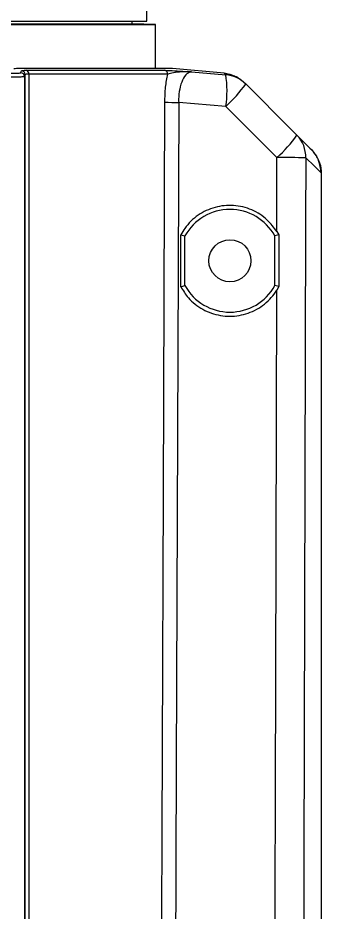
# Model space of a CAD drawing. Extents: x 17.1 to 113.1, y 3.8 to 84.5.
# Drawn here: x 56.287 to 57.467, y 16.806 to 20.289 of the extents above; entities that cross this region are included whole.
import ezdxf

# ---------------------------------------------------------------- set-up
doc = ezdxf.new("R2010")
doc.units = 0
doc.header["$MEASUREMENT"] = 0
doc.layers.add('OBJECT', color=7, linetype='CONTINUOUS')

msp = doc.modelspace()

# ---------------------------------------------------------------- linework, layer by layer
at = {"layer": 'OBJECT'}
for p, q in [((56.7882, 20.2759), (56.7882, 20.3424)), ((51.7562, 20.2759), (56.7882, 20.2759)), ((56.7322, 20.2661), (56.7322, 20.2759)), ((54.2922, 20.2661), (56.7322, 20.2661)), ((54.2922, 20.2629), (56.8222, 20.2629)), ((56.8222, 20.2629), (56.7322, 20.2661)), ((56.8222, 20.0914), (56.8222, 20.2629)), ((56.8871, 20.0914), (56.2874, 20.0914)), ((56.8885, 20.0913), (56.2884, 20.0913)), ((56.3147, 20.0683), (56.3124, 20.0606)), ((56.3147, 16.1509), (56.3147, 20.0683)), ((56.3191, 20.0848), (56.8569, 20.0848)), ((56.3295, 20.0698), (56.3295, 16.1509)), ((56.8701, 20.0698), (56.3295, 20.0698)), ((57.0899, 20.0737), (56.8885, 20.0913)), ((56.963, 20.0786), (57.0959, 20.0675)), ((57.1319, 20.0625), (57.0899, 20.0737)), ((56.3124, 20.0606), (56.3124, 16.0018)), ((57.1674, 20.0376), (57.1736, 20.0314)), ((57.0961, 19.9444), (56.9127, 19.9597)), ((57.2948, 19.4567), (57.2954, 19.7451)), ((57.4672, 19.686), (57.4672, 15.0022)), ((56.9208, 19.2418), (56.9209, 19.4437)), ((56.9209, 19.4437), (56.9372, 19.4396)), ((56.9372, 19.2459), (56.9372, 19.4396)), ((57.3024, 19.4434), (57.2872, 19.4396)), ((57.2872, 19.2459), (57.2872, 19.4396)), ((57.2948, 19.4567), (57.3024, 19.4434)), ((57.3024, 19.4434), (57.3025, 19.2421)), ((56.9208, 19.2418), (56.9372, 19.2459)), ((57.3025, 19.2421), (57.2872, 19.2459)), ((57.3025, 19.2421), (57.2942, 19.2278))]:
    msp.add_line(p, q, dxfattribs=at)
at = {"layer": 'OBJECT', "flags": 128}
for points in [[(57.1736, 20.0314), (57.3501, 19.8548), (57.3729, 19.8321)], [(56.8439, 15.8509), (56.8443, 15.9582), (56.8462, 16.4542), (56.8534, 18.4381), (56.8588, 19.9605)], [(56.9127, 19.9597), (56.908, 18.6688), (56.9032, 17.3778), (56.8974, 15.8502)], [(57.2954, 19.7451), (57.1189, 19.9216), (57.0961, 19.9444)], [(57.3729, 19.8321), (57.4041, 19.8009), (57.4233, 19.7817), (57.4305, 19.7744)], [(57.4072, 19.7437), (57.4066, 19.4937), (57.4042, 18.4938), (57.3953, 15.0022)], [(57.4672, 19.686), (57.4596, 19.6933), (57.4396, 19.7125), (57.4072, 19.7437)], [(57.2865, 15.9715), (57.2876, 16.4252), (57.2907, 17.7162), (57.2942, 19.2278)]]:
    msp.add_lwpolyline(points, dxfattribs=at)
at = {"layer": 'OBJECT'}
msp.add_circle((57.1122, 19.3428), 0.082, dxfattribs=at)
for centre, radius, start, end in [((56.2974, 20.0605), 0.015, 0.1106, 86.3622), ((56.2997, 20.0682), 0.015, 0.1066, 86.2394), ((56.3156, 20.0712), 0.014, 354.2708, 75.476), ((56.8553, 20.0701), 0.0148, 359.0046, 83.6948), ((56.7216, 20.0052), 0.3794, 350.7788, 9.4498), ((57.0853, 19.943), 0.1249, 45.0012, 85.1376), ((56.7388, 20.3408), 0.5337, 312.0306, 324.56), ((56.9135, 22.0719), 2.1122, 268.5174, 269.9793), ((56.9381, 20.1415), 0.5337, 312.0302, 324.5608), ((57.2889, 19.7487), 0.1184, 357.5845, 44.7919), ((57.3053, 16.1388), 3.6063, 88.3816, 90.1573), ((57.1122, 19.3428), 0.2, 28.955, 151.045), ((57.1122, 19.3428), 0.2, 208.955, 331.045)]:
    msp.add_arc(centre, radius, start, end, dxfattribs=at)
for points, knots in [([(56.2043, 20.0756), (56.2148, 20.0751), (56.2359, 20.0739), (56.2641, 20.0732), (56.2854, 20.0733), (56.2965, 20.0742), (56.2978, 20.0752), (56.2983, 20.0755)], [0, 0, 0, 0, 0.216835, 0.433686, 0.650167, 0.866493, 1, 1, 1, 1]), ([(56.2884, 20.0913), (56.2837, 20.0913), (56.2742, 20.0912), (56.2722, 20.0904), (56.2711, 20.09)], [0, 0, 0, 0, 0.491585, 1, 1, 1, 1]), ([(56.2983, 20.0755), (56.2985, 20.0761), (56.2993, 20.0787), (56.3001, 20.0812), (56.3007, 20.0832)], [0, 0, 0, 0, 0.226065, 1, 1, 1, 1]), ([(56.3007, 20.0832), (56.3016, 20.0836), (56.3034, 20.0846), (56.3138, 20.0847), (56.3191, 20.0848)], [0, 0, 0, 0, 0.488655, 1, 1, 1, 1]), ([(56.3295, 20.0698), (56.3254, 20.0698), (56.317, 20.0696), (56.3155, 20.0687), (56.3147, 20.0683)], [0, 0, 0, 0, 0.486981, 1, 1, 1, 1]), ([(56.8569, 20.0848), (56.8635, 20.0846), (56.8776, 20.0842), (56.9173, 20.0817), (56.9474, 20.0797), (56.9629, 20.0786), (56.963, 20.0786)], [0, 0, 0, 0, 0.298757, 0.643489, 0.997319, 1, 1, 1, 1]), ([(56.8588, 19.9605), (56.8594, 19.9806), (56.8606, 20.0203), (56.867, 20.0534), (56.8701, 20.0698)], [0, 0, 0, 0, 0.505217, 1, 1, 1, 1]), ([(56.963, 20.0786), (56.9629, 20.0786), (56.9382, 20.0802), (56.8983, 20.0775), (56.8769, 20.0717), (56.8701, 20.0698)], [0, 0, 0, 0, 0.00294, 0.680839, 1, 1, 1, 1]), ([(56.963, 20.0786), (56.9569, 20.0772), (56.9446, 20.0745), (56.9275, 20.0498), (56.9159, 20.0142), (56.9123, 19.9817), (56.9126, 19.9641), (56.9127, 19.9597)], [0, 0, 0, 0, 0.251338, 0.503314, 0.735357, 0.935196, 1, 1, 1, 1]), ([(57.0959, 20.0675), (57.0951, 20.0683), (57.0915, 20.0721), (57.0906, 20.073), (57.0899, 20.0737)], [0, 0, 0, 0, 0.219221, 1, 1, 1, 1]), ([(57.0899, 20.0737), (57.1044, 20.0711), (57.1334, 20.0659), (57.1561, 20.047), (57.1674, 20.0376)], [0, 0, 0, 0, 0.5, 1, 1, 1, 1]), ([(56.3124, 20.0606), (56.311, 20.06), (56.3081, 20.0589), (56.2888, 20.0582), (56.2608, 20.0584), (56.2305, 20.0594), (56.2109, 20.0603), (56.2034, 20.0607)], [0, 0, 0, 0, 0.216841, 0.433701, 0.650254, 0.866699, 1, 1, 1, 1]), ([(57.4672, 19.686), (57.4653, 19.7024), (57.4618, 19.7328), (57.4434, 19.7611), (57.4321, 19.7728), (57.4305, 19.7744)], [0, 0, 0, 0, 0.499395, 0.929163, 1, 1, 1, 1]), ([(57.4305, 19.7744), (57.4408, 19.7616), (57.4599, 19.7376), (57.4668, 19.7046), (57.4671, 19.6884), (57.4672, 19.686)], [0, 0, 0, 0, 0.499398, 0.929182, 1, 1, 1, 1]), ([(57.2948, 19.4567), (57.2832, 19.4724), (57.2572, 19.5076), (57.1984, 19.5445), (57.127, 19.5621), (57.0533, 19.5548), (56.9864, 19.5234), (56.9432, 19.4819), (56.9259, 19.4523), (56.9209, 19.4437)], [0, 0, 0, 0, 0.1286483, 0.2889616, 0.449731, 0.611042, 0.7726028, 0.934007, 1, 1, 1, 1]), ([(56.9208, 19.2418), (56.93, 19.227), (56.9521, 19.1917), (57.0052, 19.1504), (57.0745, 19.1259), (57.1485, 19.1258), (57.2182, 19.1504), (57.2668, 19.1886), (57.2875, 19.2181), (57.2942, 19.2278)], [0, 0, 0, 0, 0.115332, 0.275775, 0.436647, 0.598107, 0.759921, 0.921699, 1, 1, 1, 1])]:
    msp.add_open_spline(points, degree=3, knots=knots, dxfattribs=at)

doc.saveas('drawing.dxf')
